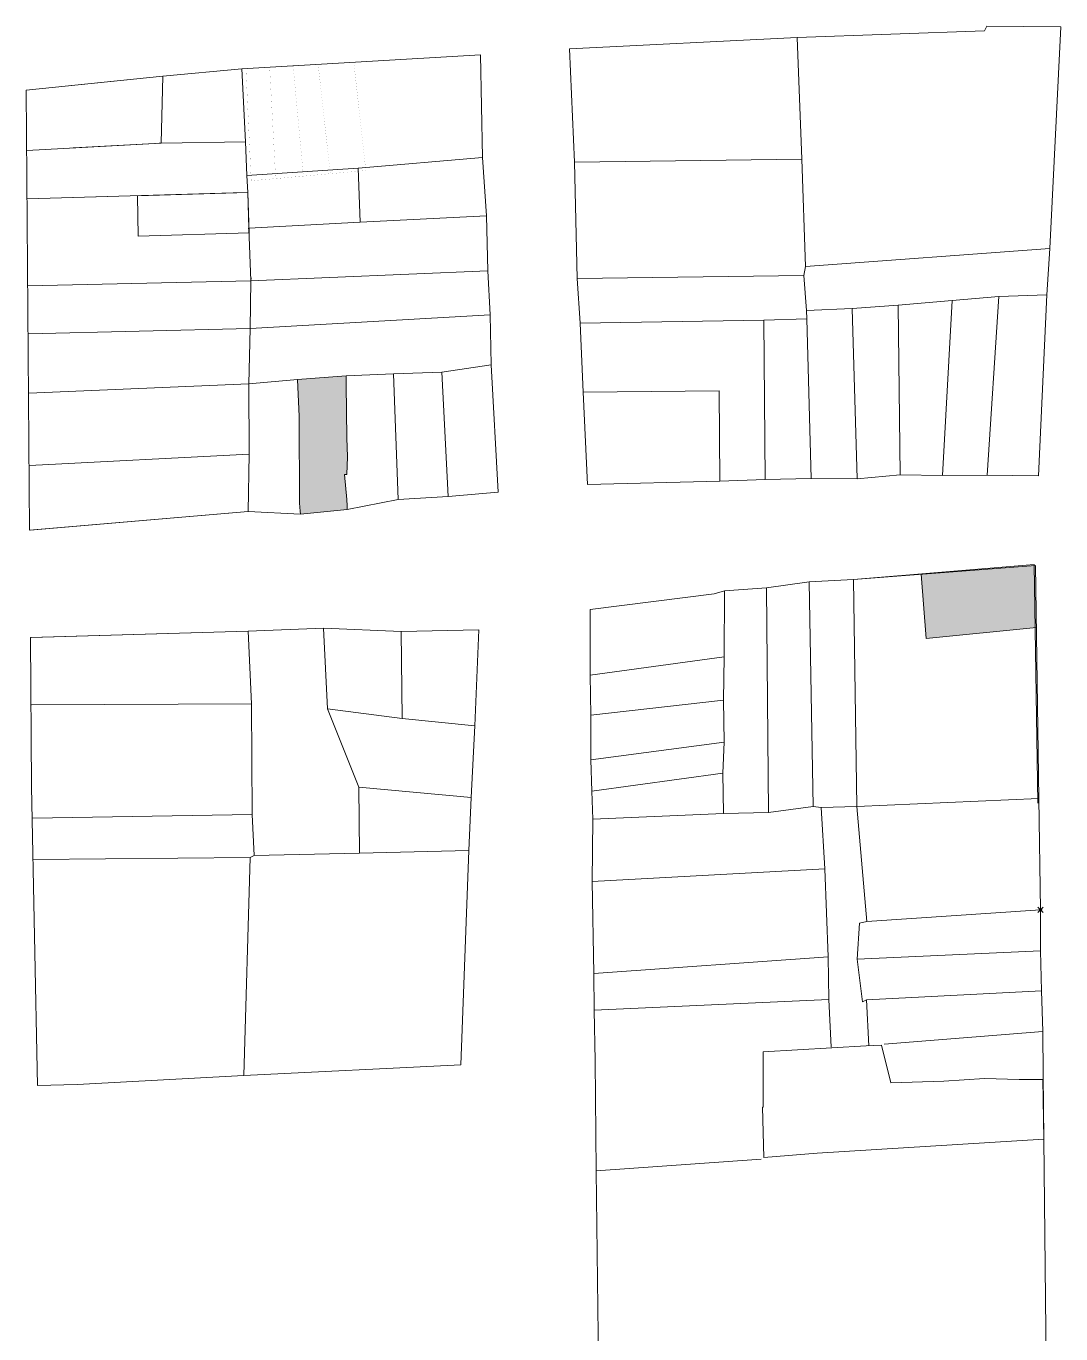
# Model space of a CAD drawing. Header units: millimetres. Extents: x 613495 to 614351, y 1317482 to 1318222.
# Drawn here: x 613943.7 to 614139.5, y 1317674 to 1317921.4 of the extents above; entities that cross this region are included whole.
import ezdxf

# ---------------------------------------------------------------- set-up
doc = ezdxf.new("R2010")
doc.units = ezdxf.units.MM
doc.header["$PDMODE"] = 35
doc.header["$PDSIZE"] = 0.5
for name, color, linetype in [('2', 7, 'Continuous'), ('6', 7, 'Continuous'), ('C-ANNO-MATC-TEXT', 150, 'Continuous'), ('CVL_CUADCON_LIN', 8, 'Continuous'), ('CVL_CUADCON_TIT', 1, 'Continuous')]:
    doc.layers.add(name, color=color, linetype=linetype)
doc.layers.add('Nivel 2', color=7, linetype='Continuous', lineweight=0)
doc.layers.add('Nivel 6', color=7, linetype='Continuous', lineweight=0)

msp = doc.modelspace()

# ---------------------------------------------------------------- hatches: boundary and pattern name
h = msp.add_hatch(color=7)
h.dxf.hatch_style = 1
h.paths.add_polyline_path([(614004.22, 1317853.5), (614004.2, 1317855.22), (613995.03, 1317854.54), (613995.31, 1317847.54), (613995.39, 1317831.1), (613995.52, 1317829.61), (613995.57, 1317829.07), (614004.39, 1317829.93), (614004.39, 1317830.21), (614004.39, 1317830.61), (614004.33, 1317831.81), (614003.9, 1317836.53), (614004.33, 1317836.58), (614004.5, 1317839.89), (614004.36, 1317843.5)])
at = {"lineweight": 0}
h = msp.add_hatch(color=9, dxfattribs=at)
h.dxf.hatch_style = 1
h.paths.add_polyline_path([(614134.42, 1317819.32), (614113.03, 1317817.69), (614114.02, 1317805.51), (614134.6, 1317807.56)])

# ---------------------------------------------------------------- linework, layer by layer
at = {"color": 1, "lineweight": 0}
msp.add_lwpolyline([(614113.03, 1317817.69), (614114.02, 1317805.51), (614134.85, 1317807.59)], dxfattribs=at)
at = {"layer": '2', "color": 1, "linetype": 'ByBlock', "lineweight": 0}
for p, q in [((614089.56, 1317919.24), (614090.47, 1317896.23)), ((613969.23, 1317899.22), (613969.51, 1317911.93)), ((613969.51, 1317911.93), (613984.46, 1317913.32)), ((613984.46, 1317913.32), (613985.19, 1317899.5)), ((613969.23, 1317899.22), (613968.93, 1317899.27)), ((613985.19, 1317899.5), (613969.23, 1317899.22)), ((613985.41, 1317893.09), (613985.19, 1317899.5)), ((614006.5, 1317894.49), (614030.03, 1317896.55)), ((614030.03, 1317896.55), (614030.81, 1317885.48)), ((614006.5, 1317894.49), (613985.41, 1317893.09)), ((614006.87, 1317884.28), (614006.5, 1317894.49)), ((614090.47, 1317896.23), (614047.47, 1317895.66)), ((614047.47, 1317895.66), (614047.96, 1317873.61)), ((614090.47, 1317896.23), (614091.17, 1317875.9)), ((613985.41, 1317893.09), (613985.62, 1317889.89)), ((613985.62, 1317889.89), (613982.86, 1317889.86)), ((613985.62, 1317889.89), (613985.83, 1317883.18)), ((613985.83, 1317883.18), (614006.87, 1317884.28)), ((614030.81, 1317885.48), (614006.87, 1317884.28)), ((614030.81, 1317885.48), (614031.03, 1317875.11)), ((613985.83, 1317883.18), (613985.68, 1317883.08)), ((613986.21, 1317873.22), (613985.83, 1317883.18)), ((614091.17, 1317875.9), (614137.37, 1317879.31)), ((614137.37, 1317879.31), (614136.82, 1317870.52)), ((614031.03, 1317875.11), (613986.21, 1317873.22)), ((614031.03, 1317875.11), (614031.46, 1317866.78)), ((614047.96, 1317873.61), (614090.81, 1317874.17)), ((614091.17, 1317875.9), (614090.81, 1317874.17)), ((614090.81, 1317874.17), (614091.33, 1317867.57)), ((613986.07, 1317864.18), (613986.21, 1317873.22)), ((613986.21, 1317873.22), (613986.26, 1317873.73)), ((614047.96, 1317873.61), (614048.49, 1317865.17)), ((614108.67, 1317868.6), (614118.88, 1317869.48)), ((614117.11, 1317836.35), (614118.88, 1317869.48)), ((614118.88, 1317869.48), (614127.72, 1317870.2)), ((614127.72, 1317870.2), (614125.55, 1317836.41)), ((614136.82, 1317870.52), (614127.72, 1317870.2)), ((614031.46, 1317866.78), (613986.07, 1317864.18)), ((614031.46, 1317866.78), (614031.68, 1317857.28)), ((614091.33, 1317867.57), (614099.97, 1317867.93)), ((614091.33, 1317867.57), (614091.39, 1317865.99)), ((614099.97, 1317867.93), (614108.67, 1317868.6)), ((614099.97, 1317867.93), (614100.95, 1317835.71)), ((614109.08, 1317836.49), (614108.67, 1317868.6)), ((614048.49, 1317865.17), (614083.25, 1317865.78)), ((614048.49, 1317865.17), (614049.07, 1317852.11)), ((614091.39, 1317865.99), (614083.25, 1317865.78)), ((614083.25, 1317865.78), (614083.51, 1317835.59)), ((614092.25, 1317835.81), (614091.39, 1317865.99)), ((613986.07, 1317864.18), (613985.78, 1317853.71)), ((614031.68, 1317857.28), (614022.33, 1317855.94)), ((613985.78, 1317853.71), (613995.03, 1317854.54)), ((614004.2, 1317855.22), (614013.18, 1317855.57)), ((614013.18, 1317855.57), (614022.33, 1317855.94)), ((614014.08, 1317831.84), (614013.18, 1317855.57)), ((614022.33, 1317855.94), (614023.54, 1317832.42)), ((613985.86, 1317840.4), (613985.78, 1317853.71)), ((614049.07, 1317852.11), (614074.79, 1317852.4)), ((614074.79, 1317852.4), (614074.97, 1317835.28)), ((613985.67, 1317829.57), (613985.86, 1317840.4)), ((614074.97, 1317835.28), (614083.51, 1317835.59)), ((614083.51, 1317835.59), (614092.25, 1317835.81)), ((614100.95, 1317835.71), (614092.25, 1317835.81)), ((614109.08, 1317836.49), (614100.95, 1317835.71)), ((614117.11, 1317836.35), (614109.08, 1317836.49)), ((614125.55, 1317836.41), (614117.11, 1317836.35)), ((614023.54, 1317832.42), (614014.08, 1317831.84)), ((613995.57, 1317829.07), (613985.67, 1317829.57)), ((614014.08, 1317831.84), (614004.39, 1317829.93)), ((614075.82, 1317814.54), (614083.75, 1317815.11)), ((614083.75, 1317815.11), (614091.83, 1317816.24)), ((614083.75, 1317815.11), (614084.13, 1317772.63)), ((614091.83, 1317816.24), (614100.22, 1317816.71)), ((614091.83, 1317816.24), (614092.62, 1317773.76)), ((614100.22, 1317816.71), (614100.85, 1317773.77)), ((614073.84, 1317813.98), (614050.41, 1317811)), ((614075.82, 1317814.54), (614073.84, 1317813.98)), ((614075.79, 1317802.04), (614075.82, 1317814.54)), ((614050.41, 1317811), (614050.39, 1317798.6)), ((613999.94, 1317807.48), (613985.66, 1317806.91)), ((614014.64, 1317806.84), (613999.94, 1317807.48)), ((613999.94, 1317807.48), (614000.68, 1317792.24)), ((613985.66, 1317806.91), (613986.3, 1317793.19)), ((614014.82, 1317790.38), (614014.64, 1317806.84)), ((614050.39, 1317798.6), (614075.79, 1317802.04)), ((614075.66, 1317793.86), (614075.79, 1317802.04)), ((614050.39, 1317798.6), (614050.5, 1317791.03)), ((613986.3, 1317793.19), (613944.71, 1317792.99)), ((613986.3, 1317793.19), (613986.44, 1317772.2)), ((614075.66, 1317793.86), (614050.5, 1317791.03)), ((614075.77, 1317785.93), (614075.66, 1317793.86)), ((614000.68, 1317792.24), (614014.82, 1317790.38)), ((614000.68, 1317792.24), (614006.61, 1317777.41)), ((614028.6, 1317788.97), (614014.82, 1317790.38)), ((614050.5, 1317791.03), (614050.52, 1317782.55)), ((614027.91, 1317775.45), (614028.6, 1317788.97)), ((614075.77, 1317785.93), (614050.52, 1317782.55)), ((614075.48, 1317780.04), (614075.77, 1317785.93)), ((614050.52, 1317782.55), (614050.73, 1317776.65)), ((614075.48, 1317780.04), (614050.73, 1317776.65)), ((614075.64, 1317772.42), (614075.48, 1317780.04)), ((614006.78, 1317764.91), (614006.61, 1317777.41)), ((614006.61, 1317777.41), (614027.91, 1317775.45)), ((614027.91, 1317775.45), (614027.42, 1317765.39)), ((614050.73, 1317776.65), (614050.89, 1317771.37)), ((614100.85, 1317773.77), (614135.31, 1317775.24)), ((614135.31, 1317775.24), (614135.61, 1317754.2)), ((614092.62, 1317773.76), (614084.13, 1317772.63)), ((614092.62, 1317773.76), (614094.14, 1317773.56)), ((614100.85, 1317773.77), (614094.14, 1317773.56)), ((614094.14, 1317773.56), (614094.83, 1317761.97)), ((614102.77, 1317751.97), (614100.85, 1317773.77)), ((613986.81, 1317764.48), (613986.44, 1317772.2)), ((614050.76, 1317759.58), (614050.89, 1317771.37)), ((614050.89, 1317771.37), (614075.64, 1317772.42)), ((614084.13, 1317772.63), (614075.64, 1317772.42)), ((614027.42, 1317765.39), (614006.78, 1317764.91)), ((613986.04, 1317764.12), (613984.85, 1317722.85)), ((613986.04, 1317764.12), (613986.81, 1317764.48)), ((613986.81, 1317764.48), (614006.78, 1317764.91)), ((614094.83, 1317761.97), (614050.76, 1317759.58)), ((614094.83, 1317761.97), (614095.47, 1317745.3)), ((614051.1, 1317742.15), (614050.76, 1317759.58)), ((614135.61, 1317754.2), (614102.77, 1317751.97)), ((614135.62, 1317746.42), (614135.61, 1317754.2)), ((614101.35, 1317751.66), (614100.96, 1317744.85)), ((614102.77, 1317751.97), (614101.35, 1317751.66)), ((614100.96, 1317744.85), (614135.62, 1317746.42)), ((614135.62, 1317746.42), (614135.79, 1317738.85)), ((614095.47, 1317745.3), (614051.1, 1317742.15)), ((614095.58, 1317737.22), (614095.47, 1317745.3)), ((614101.94, 1317736.77), (614100.96, 1317744.85)), ((614051.1, 1317742.15), (614051.16, 1317735.19)), ((614135.79, 1317738.85), (614102.7, 1317737.18)), ((614135.79, 1317738.85), (614136.05, 1317731.18)), ((614095.58, 1317737.22), (614051.16, 1317735.19)), ((614096, 1317728.18), (614095.58, 1317737.22)), ((614102.7, 1317737.18), (614101.94, 1317736.77)), ((614102.7, 1317737.18), (614103.17, 1317728.49)), ((614051.16, 1317735.19), (614051.38, 1317725.63)), ((614136.05, 1317731.18), (614106.02, 1317728.8)), ((614136.12, 1317723.05), (614136.05, 1317731.18)), ((614051.38, 1317725.63), (614051.52, 1317704.8)), ((614136.24, 1317710.8), (614136.12, 1317723.05)), ((614136.24, 1317710.8), (614136.73, 1317667.66)), ((614051.52, 1317704.8), (614082.79, 1317707.01)), ((614051.99, 1317665.47), (614051.52, 1317704.8))]:
    msp.add_line(p, q, dxfattribs=at)
for points in [[(614089.56, 1317919.24), (614125.04, 1317920.51), (614125.45, 1317921.37), (614139.48, 1317921.24), (614137.37, 1317879.31)], [(614047.47, 1317895.66), (614046.51, 1317917.11), (614089.56, 1317919.24)], [(613984.46, 1317913.32), (614029.64, 1317915.97), (614030.03, 1317896.55)], [(614125.55, 1317836.41), (614135.26, 1317836.27), (614136.82, 1317870.52)], [(614031.68, 1317857.28), (614032.99, 1317833.19), (614023.54, 1317832.42)], [(614049.07, 1317852.11), (614049.91, 1317834.63), (614074.97, 1317835.28)], [(614100.22, 1317816.71), (614134.68, 1317819.34), (614135.31, 1317775.24)], [(614014.64, 1317806.84), (614029.33, 1317807.17), (614028.6, 1317788.97)], [(614027.42, 1317765.39), (614025.96, 1317724.84), (613984.85, 1317722.85)]]:
    msp.add_lwpolyline(points, dxfattribs=at)
at = {"layer": '6', "color": 1, "linetype": 'ByBlock', "lineweight": 0}
for p, q in [((613969.51, 1317911.93), (613952.28, 1317910.16)), ((613969.23, 1317899.22), (613952.58, 1317898.34)), ((613982.86, 1317889.86), (613952.58, 1317888.95)), ((613986.21, 1317873.22), (613944, 1317872.25)), ((613986.07, 1317864.18), (613944.08, 1317863.14)), ((613985.78, 1317853.71), (613944.18, 1317851.91)), ((613985.86, 1317840.4), (613944.31, 1317838.25)), ((613985.67, 1317829.57), (613944.42, 1317826)), ((613985.66, 1317806.91), (613944.6, 1317805.72)), ((613986.44, 1317772.2), (613944.9, 1317771.54)), ((613986.04, 1317764.12), (613944.97, 1317763.72)), ((613984.85, 1317722.85), (613953.33, 1317721.14))]:
    msp.add_line(p, q, dxfattribs=at)
msp.add_lwpolyline([(613953.33, 1317721.14), (613945.81, 1317720.95), (613944.7, 1317777.43)], dxfattribs=at)
at = {"layer": 'C-ANNO-MATC-TEXT', "color": 7, "linetype": 'ByBlock', "lineweight": 0}
msp.add_lwpolyline([(614004.39, 1317829.93), (613995.57, 1317829.07), (613995.52, 1317829.61), (613995.39, 1317831.1), (613995.31, 1317847.54), (613995.03, 1317854.54), (614004.2, 1317855.22), (614004.22, 1317853.5), (614004.36, 1317843.5), (614004.5, 1317839.89), (614004.33, 1317836.58), (614003.9, 1317836.53), (614004.33, 1317831.81), (614004.39, 1317830.61), (614004.39, 1317830.21)], close=True, dxfattribs=at)
at = {"layer": 'CVL_CUADCON_LIN', "color": 1, "linetype": 'ByBlock', "lineweight": 0, "ltscale": 0.5, "const_width": 0.01, "flags": 128}
for points in [[(614005.68, 1317914.56), (613985.26, 1317913.36)], [(614005.68, 1317914.56), (613998.93, 1317914.17), (613994.19, 1317913.89), (613989.75, 1317913.63), (613985.26, 1317913.36)], [(614005.68, 1317914.56), (614007.95, 1317894.06), (613986.26, 1317892.12)], [(613986.26, 1317892.12), (613990.89, 1317892.53), (613996.14, 1317893), (614001.22, 1317893.46), (613998.93, 1317914.17)], [(613994.19, 1317913.89), (613996.14, 1317893)], [(613985.26, 1317913.36), (613986.26, 1317892.12)], [(613989.75, 1317913.63), (613990.89, 1317892.53)]]:
    msp.add_lwpolyline(points, dxfattribs=at)
msp.add_lwpolyline([(613985.26, 1317913.36), (614005.68, 1317914.56), (614007.95, 1317894.06), (613986.26, 1317892.12)], close=True, dxfattribs=at)
at = {"layer": 'CVL_CUADCON_LIN', "color": 1, "linetype": 'ByBlock', "lineweight": 0, "ltscale": 0.5, "flags": 128}
msp.add_lwpolyline([(613964.9, 1317881.65), (613964.73, 1317889.3), (613985.62, 1317889.89), (613985.89, 1317882.25)], close=True, dxfattribs=at)
at = {"layer": 'CVL_CUADCON_TIT', "color": 1, "linetype": 'ByBlock', "lineweight": 0, "ltscale": 0.5, "flags": 128}
msp.add_lwpolyline([(614136.07, 1317722.1), (614136.24, 1317710.8), (614093.35, 1317708.18), (614083.26, 1317707.34), (614083.01, 1317716.84), (614083.16, 1317716.85), (614083.17, 1317727.35), (614102.65, 1317728.45), (614105.54, 1317728.57), (614107.28, 1317721.48), (614117.32, 1317721.78), (614125.03, 1317722.27), (614131.57, 1317722.06)], close=True, dxfattribs=at)
at = {"layer": 'Nivel 2', "color": 1, "linetype": 'ByBlock', "lineweight": 0}
for p, q in [((614089.56, 1317919.24), (614090.47, 1317896.23)), ((613969.23, 1317899.22), (613969.51, 1317911.93)), ((613969.51, 1317911.93), (613984.46, 1317913.32)), ((613984.46, 1317913.32), (613985.19, 1317899.5)), ((613969.23, 1317899.22), (613968.93, 1317899.27)), ((613985.19, 1317899.5), (613969.23, 1317899.22)), ((613985.41, 1317893.09), (613985.19, 1317899.5)), ((614006.5, 1317894.49), (614030.03, 1317896.55)), ((614030.03, 1317896.55), (614030.81, 1317885.48)), ((614006.5, 1317894.49), (613985.41, 1317893.09)), ((614006.87, 1317884.28), (614006.5, 1317894.49)), ((614090.47, 1317896.23), (614047.47, 1317895.66)), ((614047.47, 1317895.66), (614047.96, 1317873.61)), ((614090.47, 1317896.23), (614091.17, 1317875.9)), ((613985.41, 1317893.09), (613985.62, 1317889.89)), ((613985.62, 1317889.89), (613982.86, 1317889.86)), ((613985.62, 1317889.89), (613985.83, 1317883.18)), ((613985.83, 1317883.18), (614006.87, 1317884.28)), ((614030.81, 1317885.48), (614006.87, 1317884.28)), ((614030.81, 1317885.48), (614031.03, 1317875.11)), ((613985.83, 1317883.18), (613985.68, 1317883.08)), ((613986.21, 1317873.22), (613985.83, 1317883.18)), ((614091.17, 1317875.9), (614137.37, 1317879.31)), ((614137.37, 1317879.31), (614136.82, 1317870.52)), ((614031.03, 1317875.11), (613986.21, 1317873.22)), ((614031.03, 1317875.11), (614031.46, 1317866.78)), ((614047.96, 1317873.61), (614090.81, 1317874.17)), ((614091.17, 1317875.9), (614090.81, 1317874.17)), ((614090.81, 1317874.17), (614091.33, 1317867.57)), ((613986.07, 1317864.18), (613986.21, 1317873.22)), ((613986.21, 1317873.22), (613986.26, 1317873.73)), ((614047.96, 1317873.61), (614048.49, 1317865.17)), ((614108.67, 1317868.6), (614118.88, 1317869.48)), ((614117.11, 1317836.35), (614118.88, 1317869.48)), ((614118.88, 1317869.48), (614127.72, 1317870.2)), ((614127.72, 1317870.2), (614125.55, 1317836.41)), ((614136.82, 1317870.52), (614127.72, 1317870.2)), ((614031.46, 1317866.78), (613986.07, 1317864.18)), ((614031.46, 1317866.78), (614031.68, 1317857.28)), ((614091.33, 1317867.57), (614099.97, 1317867.93)), ((614091.33, 1317867.57), (614091.39, 1317865.99)), ((614099.97, 1317867.93), (614108.67, 1317868.6)), ((614099.97, 1317867.93), (614100.95, 1317835.71)), ((614109.08, 1317836.49), (614108.67, 1317868.6)), ((614048.49, 1317865.17), (614083.25, 1317865.78)), ((614048.49, 1317865.17), (614049.07, 1317852.11)), ((614091.39, 1317865.99), (614083.25, 1317865.78)), ((614083.25, 1317865.78), (614083.51, 1317835.59)), ((614092.25, 1317835.81), (614091.39, 1317865.99)), ((613986.07, 1317864.18), (613985.78, 1317853.71)), ((614031.68, 1317857.28), (614022.33, 1317855.94)), ((613985.78, 1317853.71), (613995.03, 1317854.54)), ((614004.2, 1317855.22), (614013.18, 1317855.57)), ((614013.18, 1317855.57), (614022.33, 1317855.94)), ((614014.08, 1317831.84), (614013.18, 1317855.57)), ((614022.33, 1317855.94), (614023.54, 1317832.42)), ((613985.86, 1317840.4), (613985.78, 1317853.71)), ((614049.07, 1317852.11), (614074.79, 1317852.4)), ((614074.79, 1317852.4), (614074.97, 1317835.28)), ((613985.67, 1317829.57), (613985.86, 1317840.4)), ((614074.97, 1317835.28), (614083.51, 1317835.59)), ((614083.51, 1317835.59), (614092.25, 1317835.81)), ((614100.95, 1317835.71), (614092.25, 1317835.81)), ((614109.08, 1317836.49), (614100.95, 1317835.71)), ((614117.11, 1317836.35), (614109.08, 1317836.49)), ((614125.55, 1317836.41), (614117.11, 1317836.35)), ((614023.54, 1317832.42), (614014.08, 1317831.84)), ((613995.57, 1317829.07), (613985.67, 1317829.57)), ((614014.08, 1317831.84), (614004.39, 1317829.93)), ((614075.82, 1317814.54), (614083.75, 1317815.11)), ((614083.75, 1317815.11), (614091.83, 1317816.24)), ((614083.75, 1317815.11), (614084.13, 1317772.63)), ((614091.83, 1317816.24), (614100.22, 1317816.71)), ((614091.83, 1317816.24), (614092.62, 1317773.76)), ((614100.22, 1317816.71), (614100.85, 1317773.77)), ((614073.84, 1317813.98), (614050.41, 1317811)), ((614075.82, 1317814.54), (614073.84, 1317813.98)), ((614075.79, 1317802.04), (614075.82, 1317814.54)), ((614050.41, 1317811), (614050.39, 1317798.6)), ((613999.94, 1317807.48), (613985.66, 1317806.91)), ((613999.94, 1317807.48), (614000.68, 1317792.24)), ((614014.64, 1317806.84), (613999.94, 1317807.48)), ((613985.66, 1317806.91), (613986.3, 1317793.19)), ((614014.82, 1317790.38), (614014.64, 1317806.84)), ((614050.39, 1317798.6), (614075.79, 1317802.04)), ((614075.66, 1317793.86), (614075.79, 1317802.04)), ((614050.39, 1317798.6), (614050.5, 1317791.03)), ((613986.3, 1317793.19), (613944.71, 1317792.99)), ((613986.3, 1317793.19), (613986.44, 1317772.2)), ((614075.66, 1317793.86), (614050.5, 1317791.03)), ((614075.77, 1317785.93), (614075.66, 1317793.86)), ((614000.68, 1317792.24), (614006.61, 1317777.41)), ((614000.68, 1317792.24), (614014.82, 1317790.38)), ((614028.6, 1317788.97), (614014.82, 1317790.38)), ((614050.5, 1317791.03), (614050.52, 1317782.55)), ((614027.91, 1317775.45), (614028.6, 1317788.97)), ((614075.77, 1317785.93), (614050.52, 1317782.55)), ((614075.48, 1317780.04), (614075.77, 1317785.93)), ((614050.52, 1317782.55), (614050.73, 1317776.65)), ((614075.48, 1317780.04), (614050.73, 1317776.65)), ((614075.64, 1317772.42), (614075.48, 1317780.04)), ((614006.61, 1317777.41), (614027.91, 1317775.45)), ((614006.78, 1317764.91), (614006.61, 1317777.41)), ((614027.91, 1317775.45), (614027.42, 1317765.39)), ((614050.73, 1317776.65), (614050.89, 1317771.37)), ((614092.62, 1317773.76), (614084.13, 1317772.63)), ((614092.62, 1317773.76), (614094.14, 1317773.56)), ((614100.85, 1317773.77), (614094.14, 1317773.56)), ((614094.14, 1317773.56), (614094.83, 1317761.97)), ((614102.77, 1317751.97), (614100.85, 1317773.77)), ((613986.81, 1317764.48), (613986.44, 1317772.2)), ((614050.76, 1317759.58), (614050.89, 1317771.37)), ((614050.89, 1317771.37), (614075.64, 1317772.42)), ((614084.13, 1317772.63), (614075.64, 1317772.42)), ((614027.42, 1317765.39), (614006.78, 1317764.91)), ((613986.04, 1317764.12), (613984.85, 1317722.85)), ((613986.04, 1317764.12), (613986.81, 1317764.48)), ((613986.81, 1317764.48), (614006.78, 1317764.91)), ((614094.83, 1317761.97), (614050.76, 1317759.58)), ((614094.83, 1317761.97), (614095.47, 1317745.3)), ((614051.1, 1317742.15), (614050.76, 1317759.58)), ((614135.61, 1317754.2), (614102.77, 1317751.97)), ((614135.62, 1317746.42), (614135.61, 1317754.2)), ((614101.35, 1317751.66), (614100.96, 1317744.85)), ((614102.77, 1317751.97), (614101.35, 1317751.66)), ((614100.96, 1317744.85), (614135.62, 1317746.42)), ((614135.62, 1317746.42), (614135.79, 1317738.85)), ((614095.47, 1317745.3), (614051.1, 1317742.15)), ((614095.58, 1317737.22), (614095.47, 1317745.3)), ((614101.94, 1317736.77), (614100.96, 1317744.85)), ((614051.1, 1317742.15), (614051.16, 1317735.19)), ((614135.79, 1317738.85), (614102.7, 1317737.18)), ((614135.79, 1317738.85), (614136.05, 1317731.18)), ((614095.58, 1317737.22), (614051.16, 1317735.19)), ((614096, 1317728.18), (614095.58, 1317737.22)), ((614102.7, 1317737.18), (614101.94, 1317736.77)), ((614102.7, 1317737.18), (614103.17, 1317728.49)), ((614051.16, 1317735.19), (614051.38, 1317725.63)), ((614136.05, 1317731.18), (614106.02, 1317728.8)), ((614136.12, 1317723.05), (614136.05, 1317731.18)), ((614051.38, 1317725.63), (614051.52, 1317704.8)), ((614136.24, 1317710.8), (614136.12, 1317723.05)), ((614136.24, 1317710.8), (614136.73, 1317667.66)), ((614051.52, 1317704.8), (614082.79, 1317707.01)), ((614051.99, 1317665.47), (614051.52, 1317704.8))]:
    msp.add_line(p, q, dxfattribs=at)
at = {"layer": 'Nivel 2', "color": 1, "linetype": 'ByBlock', "lineweight": 0, "flags": 128}
for points in [[(614089.56, 1317919.24), (614125.04, 1317920.51), (614125.45, 1317921.37), (614139.48, 1317921.24), (614137.37, 1317879.31)], [(614047.47, 1317895.66), (614046.51, 1317917.11), (614089.56, 1317919.24)], [(613984.46, 1317913.32), (614029.64, 1317915.97), (614030.03, 1317896.55)], [(614125.55, 1317836.41), (614135.26, 1317836.27), (614136.82, 1317870.52)], [(614031.68, 1317857.28), (614032.99, 1317833.19), (614023.54, 1317832.42)], [(614049.07, 1317852.11), (614049.91, 1317834.63), (614074.97, 1317835.28)], [(614135.1, 1317774.34), (614134.42, 1317819.55), (614100.22, 1317816.71)], [(614014.64, 1317806.84), (614029.33, 1317807.17), (614028.6, 1317788.97)], [(614027.42, 1317765.39), (614025.96, 1317724.84), (613984.85, 1317722.85)]]:
    msp.add_lwpolyline(points, dxfattribs=at)
at = {"layer": 'Nivel 2', "color": 1, "linetype": 'ByBlock', "lineweight": 0}
msp.add_point((614135.61, 1317754.2), dxfattribs=at)
at = {"layer": 'Nivel 6', "color": 1, "linetype": 'ByBlock', "lineweight": 0}
for p, q in [((613969.51, 1317911.93), (613943.67, 1317909.28)), ((613969.23, 1317899.22), (613943.77, 1317897.88)), ((613982.86, 1317889.86), (613943.85, 1317888.69)), ((613986.21, 1317873.22), (613944, 1317872.25)), ((613986.07, 1317864.18), (613944.08, 1317863.14)), ((613985.78, 1317853.71), (613944.18, 1317851.91)), ((613985.86, 1317840.4), (613944.31, 1317838.25)), ((613985.67, 1317829.57), (613944.32, 1317825.99)), ((613986.44, 1317772.2), (613944.9, 1317771.54)), ((613986.04, 1317764.12), (613944.97, 1317763.72))]:
    msp.add_line(p, q, dxfattribs=at)
at = {"layer": 'Nivel 6', "color": 1, "linetype": 'ByBlock', "lineweight": 0, "flags": 128}
for points in [[(613943.67, 1317909.28), (613944.32, 1317825.99)], [(613985.66, 1317806.91), (613944.48, 1317805.72)], [(613944.48, 1317805.72), (613944.7, 1317777.43)], [(613953.33, 1317721.14), (613945.81, 1317720.95), (613944.7, 1317777.43)], [(613984.85, 1317722.85), (613953.33, 1317721.14)]]:
    msp.add_lwpolyline(points, dxfattribs=at)

doc.saveas('drawing.dxf')
